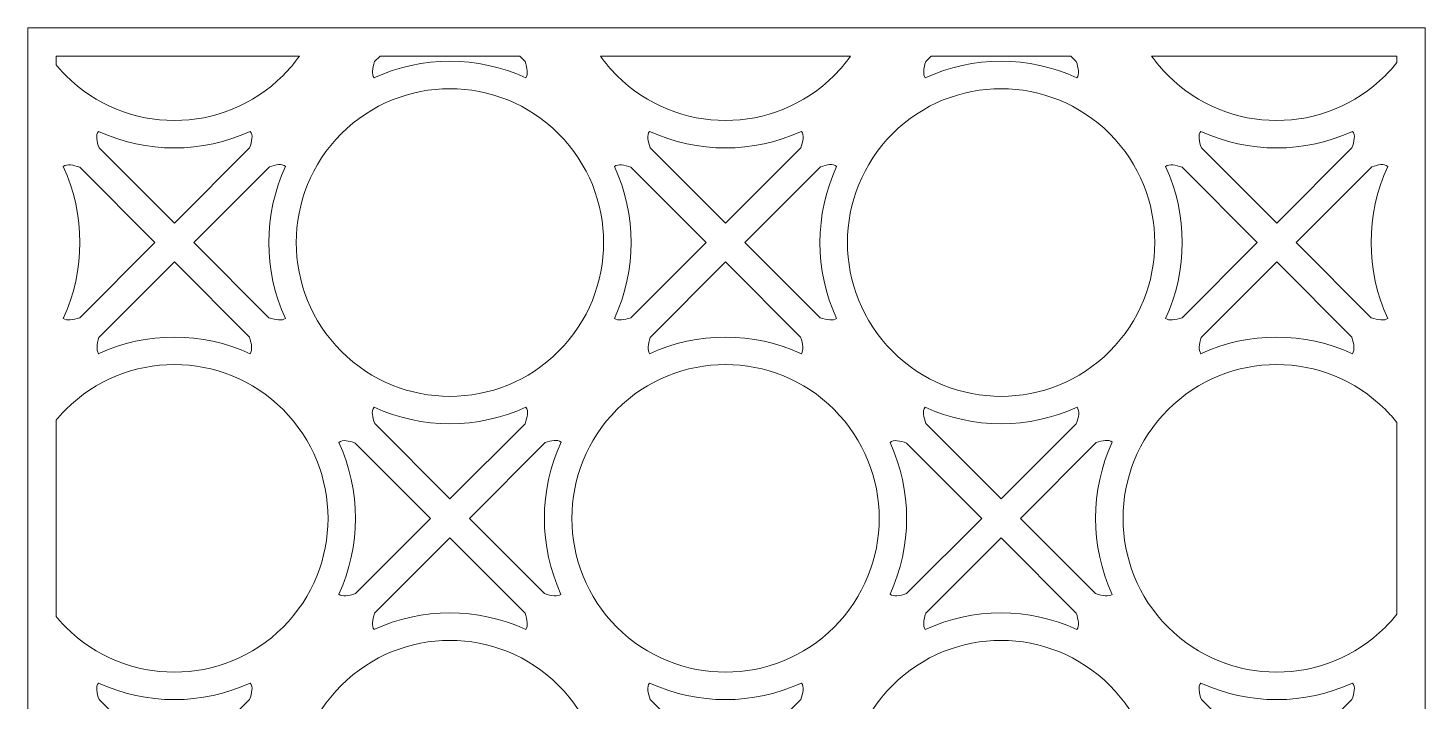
# Model space of a CAD drawing. Header units: centimetres. Extents: x 12 to 36.3, y -11.6 to 12.6.
# Drawn here: x 24.67 to 36.29, y 7.04 to 12.63 of the extents above; entities that cross this region are included whole.
import ezdxf

# ---------------------------------------------------------------- set-up
doc = ezdxf.new("R2010")
doc.units = ezdxf.units.CM
doc.header["$MEASUREMENT"] = 0
doc.layers.add('layer 1', color=7, linetype='Continuous')

msp = doc.modelspace()

# ---------------------------------------------------------------- linework, layer by layer
at = {"layer": 'layer 1', "color": 242, "lineweight": 9}
for points, knots in [([(36.28805, -11.62244), (36.28805, -11.62244), (36.28805, -11.54039), (36.28805, -11.54039), (36.28805, -11.54039), (36.28805, -11.54039), (36.28805, -11.38865), (36.28805, -11.38865), (36.28805, -11.38865), (36.28805, -11.38865), (36.28805, 12.3984), (36.28805, 12.3984), (36.28805, 12.3984), (36.28805, 12.3984), (36.28805, 12.56195), (36.28805, 12.56195), (36.28805, 12.56195), (36.28805, 12.56195), (36.28805, 12.6322), (36.28805, 12.6322), (36.28805, 12.6322), (36.28805, 12.6322), (24.90334, 12.6322), (24.90334, 12.6322), (24.90334, 12.6322), (24.90334, 12.6322), (24.84401, 12.6322), (24.84401, 12.6322), (24.84401, 12.6322), (24.84401, 12.6322), (24.66954, 12.6322), (24.66954, 12.6322), (24.66954, 12.6322), (24.66954, 12.6322), (24.66954, -11.38865), (24.66954, -11.38865), (24.66954, -11.38865), (24.66954, -11.38865), (24.66954, -11.437), (24.66954, -11.437), (24.66954, -11.437), (24.66954, -11.437), (24.66954, -11.62244), (24.66954, -11.62244), (24.66954, -11.62244), (24.66954, -11.62244), (36.28805, -11.62244), (36.28805, -11.62244)], [0, 0, 0, 0, 0.07692308, 0.07692308, 0.07692308, 0.07692308, 0.15384615, 0.15384615, 0.15384615, 0.15384615, 0.23076923, 0.23076923, 0.23076923, 0.23076923, 0.30769231, 0.30769231, 0.30769231, 0.30769231, 0.38461538, 0.38461538, 0.38461538, 0.38461538, 0.46153846, 0.46153846, 0.46153846, 0.46153846, 0.53846154, 0.53846154, 0.53846154, 0.53846154, 0.61538462, 0.61538462, 0.61538462, 0.61538462, 0.69230769, 0.69230769, 0.69230769, 0.69230769, 0.76923077, 0.76923077, 0.76923077, 0.76923077, 0.84615385, 0.84615385, 0.84615385, 0.84615385, 1, 1, 1, 1]), ([(24.90334, 12.3984), (24.90334, 12.3984), (24.90334, 12.32566), (24.90334, 12.32566), (24.90334, 12.32566), (24.92848, 12.2954), (24.95516, 12.26599), (24.98353, 12.23761), (24.98353, 12.23761), (25.48247, 11.73865), (26.29179, 11.73865), (26.79077, 12.23761), (26.79077, 12.23761), (26.84137, 12.28822), (26.88675, 12.34206), (26.92709, 12.3984), (26.92709, 12.3984), (26.92709, 12.3984), (24.90334, 12.3984), (24.90334, 12.3984)], [0, 0, 0, 0, 0.16666667, 0.16666667, 0.16666667, 0.16666667, 0.33333333, 0.33333333, 0.33333333, 0.33333333, 0.5, 0.5, 0.5, 0.5, 0.66666667, 0.66666667, 0.66666667, 0.66666667, 1, 1, 1, 1]), ([(27.59757, 12.3984), (27.59757, 12.3984), (27.55199, 12.35282), (27.55199, 12.35282), (27.55199, 12.35282), (27.53344, 12.29477), (27.52817, 12.247), (27.54796, 12.21857), (27.54796, 12.21857), (27.54796, 12.21857), (27.54636, 12.21699), (27.54636, 12.21699), (27.54636, 12.21699), (27.94609, 12.40176), (28.41011, 12.40197), (28.80995, 12.2176), (28.80995, 12.2176), (28.82926, 12.24686), (28.82303, 12.29577), (28.80366, 12.35494), (28.80366, 12.35494), (28.80366, 12.35494), (28.7602, 12.3984), (28.7602, 12.3984), (28.7602, 12.3984), (28.7602, 12.3984), (27.59757, 12.3984), (27.59757, 12.3984)], [0, 0, 0, 0, 0.125, 0.125, 0.125, 0.125, 0.25, 0.25, 0.25, 0.25, 0.375, 0.375, 0.375, 0.375, 0.5, 0.5, 0.5, 0.5, 0.625, 0.625, 0.625, 0.625, 0.75, 0.75, 0.75, 0.75, 1, 1, 1, 1]), ([(29.43066, 12.3984), (29.471, 12.34206), (29.51639, 12.28822), (29.567, 12.23761), (29.567, 12.23761), (30.06595, 11.73865), (30.87528, 11.73865), (31.37425, 12.23761), (31.37425, 12.23761), (31.42486, 12.28822), (31.47023, 12.34206), (31.51057, 12.3984), (31.51057, 12.3984), (31.51057, 12.3984), (29.43066, 12.3984), (29.43066, 12.3984)], [0, 0, 0, 0, 0.2, 0.2, 0.2, 0.2, 0.4, 0.4, 0.4, 0.4, 0.6, 0.6, 0.6, 0.6, 1, 1, 1, 1]), ([(32.18102, 12.3984), (32.18102, 12.3984), (32.13544, 12.35282), (32.13544, 12.35282), (32.13544, 12.35282), (32.11692, 12.29477), (32.11164, 12.247), (32.13142, 12.21857), (32.13142, 12.21857), (32.13142, 12.21857), (32.12983, 12.21699), (32.12983, 12.21699), (32.12983, 12.21699), (32.52957, 12.40176), (32.99356, 12.40197), (33.39343, 12.2176), (33.39343, 12.2176), (33.41272, 12.24686), (33.4065, 12.29577), (33.38714, 12.35494), (33.38714, 12.35494), (33.38714, 12.35494), (33.34368, 12.3984), (33.34368, 12.3984), (33.34368, 12.3984), (33.34368, 12.3984), (32.18102, 12.3984), (32.18102, 12.3984)], [0, 0, 0, 0, 0.125, 0.125, 0.125, 0.125, 0.25, 0.25, 0.25, 0.25, 0.375, 0.375, 0.375, 0.375, 0.5, 0.5, 0.5, 0.5, 0.625, 0.625, 0.625, 0.625, 0.75, 0.75, 0.75, 0.75, 1, 1, 1, 1]), ([(34.01411, 12.3984), (34.05445, 12.34206), (34.09983, 12.28822), (34.15044, 12.23761), (34.15044, 12.23761), (34.64943, 11.73865), (35.45874, 11.73865), (35.95771, 12.23761), (35.95771, 12.23761), (35.99233, 12.27223), (36.02444, 12.30838), (36.05425, 12.34578), (36.05425, 12.34578), (36.05425, 12.34578), (36.05425, 12.3984), (36.05425, 12.3984), (36.05425, 12.3984), (36.05425, 12.3984), (34.01411, 12.3984), (34.01411, 12.3984)], [0, 0, 0, 0, 0.16666667, 0.16666667, 0.16666667, 0.16666667, 0.33333333, 0.33333333, 0.33333333, 0.33333333, 0.5, 0.5, 0.5, 0.5, 0.66666667, 0.66666667, 0.66666667, 0.66666667, 1, 1, 1, 1]), ([(27.27524, 11.75314), (27.77422, 12.25211), (28.58355, 12.25211), (29.0825, 11.75314), (29.0825, 11.75314), (29.58148, 11.25418), (29.58148, 10.44486), (29.0825, 9.94588), (29.0825, 9.94588), (28.58355, 9.44692), (27.77422, 9.44692), (27.27524, 9.94588), (27.27524, 9.94588), (26.77628, 10.44486), (26.77628, 11.25418), (27.27524, 11.75314)], [0, 0, 0, 0, 0.2, 0.2, 0.2, 0.2, 0.4, 0.4, 0.4, 0.4, 0.6, 0.6, 0.6, 0.6, 1, 1, 1, 1]), ([(31.85871, 11.75314), (32.3577, 12.25211), (33.16702, 12.25211), (33.66598, 11.75314), (33.66598, 11.75314), (34.16493, 11.25418), (34.16493, 10.44486), (33.66598, 9.94588), (33.66598, 9.94588), (33.16702, 9.44692), (32.3577, 9.44692), (31.85871, 9.94588), (31.85871, 9.94588), (31.35976, 10.44486), (31.35976, 11.25418), (31.85871, 11.75314)], [0, 0, 0, 0, 0.2, 0.2, 0.2, 0.2, 0.4, 0.4, 0.4, 0.4, 0.6, 0.6, 0.6, 0.6, 1, 1, 1, 1]), ([(25.88715, 11.01101), (25.88715, 11.01101), (26.51243, 11.6363), (26.51243, 11.6363), (26.51243, 11.6363), (26.53149, 11.69043), (26.54441, 11.74156), (26.51837, 11.77322), (26.51837, 11.77322), (26.11892, 11.58899), (25.65526, 11.58897), (25.25581, 11.7732), (25.25581, 11.7732), (25.22988, 11.74156), (25.24262, 11.69056), (25.26167, 11.63649), (25.26167, 11.63649), (25.26167, 11.63649), (25.88714, 11.01101), (25.88714, 11.01101), (25.88714, 11.01101), (25.88714, 11.01101), (25.88715, 11.01101), (25.88715, 11.01101)], [0, 0, 0, 0, 0.14285714, 0.14285714, 0.14285714, 0.14285714, 0.28571429, 0.28571429, 0.28571429, 0.28571429, 0.42857143, 0.42857143, 0.42857143, 0.42857143, 0.57142857, 0.57142857, 0.57142857, 0.57142857, 0.71428571, 0.71428571, 0.71428571, 0.71428571, 1, 1, 1, 1]), ([(30.47061, 11.01101), (30.47061, 11.01101), (31.0959, 11.63632), (31.0959, 11.63632), (31.0959, 11.63632), (31.11498, 11.69046), (31.12788, 11.74156), (31.10184, 11.77322), (31.10184, 11.77322), (30.70238, 11.58899), (30.23873, 11.58897), (29.83928, 11.7732), (29.83928, 11.7732), (29.81333, 11.74156), (29.8261, 11.69056), (29.84514, 11.63649), (29.84514, 11.63649), (29.84514, 11.63649), (30.47061, 11.01101), (30.47061, 11.01101)], [0, 0, 0, 0, 0.16666667, 0.16666667, 0.16666667, 0.16666667, 0.33333333, 0.33333333, 0.33333333, 0.33333333, 0.5, 0.5, 0.5, 0.5, 0.66666667, 0.66666667, 0.66666667, 0.66666667, 1, 1, 1, 1]), ([(35.05409, 11.01101), (35.05409, 11.01101), (35.67941, 11.63633), (35.67941, 11.63633), (35.67941, 11.63633), (35.69844, 11.69046), (35.71137, 11.74156), (35.68533, 11.77322), (35.68533, 11.77322), (35.28586, 11.58899), (34.8222, 11.58897), (34.42276, 11.7732), (34.42276, 11.7732), (34.39681, 11.74156), (34.40958, 11.69056), (34.4286, 11.63651), (34.4286, 11.63651), (34.4286, 11.63651), (35.05409, 11.01101), (35.05409, 11.01101)], [0, 0, 0, 0, 0.16666667, 0.16666667, 0.16666667, 0.16666667, 0.33333333, 0.33333333, 0.33333333, 0.33333333, 0.5, 0.5, 0.5, 0.5, 0.66666667, 0.66666667, 0.66666667, 0.66666667, 1, 1, 1, 1]), ([(25.10077, 10.22466), (25.10077, 10.22466), (25.72562, 10.8495), (25.72562, 10.8495), (25.72562, 10.8495), (25.72562, 10.8495), (25.10024, 11.47489), (25.10024, 11.47489), (25.10024, 11.47489), (25.04607, 11.49394), (24.99504, 11.5068), (24.96337, 11.48074), (24.96337, 11.48074), (25.14754, 11.08133), (25.14758, 10.61783), (24.96343, 10.21839), (24.96343, 10.21839), (24.99267, 10.19912), (25.04159, 10.20529), (25.10077, 10.22466)], [0, 0, 0, 0, 0.16666667, 0.16666667, 0.16666667, 0.16666667, 0.33333333, 0.33333333, 0.33333333, 0.33333333, 0.5, 0.5, 0.5, 0.5, 0.66666667, 0.66666667, 0.66666667, 0.66666667, 1, 1, 1, 1]), ([(26.04867, 10.8495), (26.04867, 10.8495), (26.67354, 10.2246), (26.67354, 10.2246), (26.67354, 10.2246), (26.73266, 10.20529), (26.7815, 10.19912), (26.81072, 10.21835), (26.81072, 10.21835), (26.62633, 10.61824), (26.62654, 11.08233), (26.81135, 11.48205), (26.81135, 11.48205), (26.78062, 11.50854), (26.7309, 11.49702), (26.67781, 11.47865), (26.67781, 11.47865), (26.67781, 11.47865), (26.04867, 10.8495), (26.04867, 10.8495)], [0, 0, 0, 0, 0.16666667, 0.16666667, 0.16666667, 0.16666667, 0.33333333, 0.33333333, 0.33333333, 0.33333333, 0.5, 0.5, 0.5, 0.5, 0.66666667, 0.66666667, 0.66666667, 0.66666667, 1, 1, 1, 1]), ([(29.68426, 10.22466), (29.68426, 10.22466), (30.3091, 10.8495), (30.3091, 10.8495), (30.3091, 10.8495), (30.3091, 10.8495), (29.68371, 11.47489), (29.68371, 11.47489), (29.68371, 11.47489), (29.62955, 11.49394), (29.57851, 11.5068), (29.54685, 11.48074), (29.54685, 11.48074), (29.73102, 11.08133), (29.73106, 10.61783), (29.54689, 10.21839), (29.54689, 10.21839), (29.57613, 10.19912), (29.62506, 10.20529), (29.68426, 10.22466)], [0, 0, 0, 0, 0.16666667, 0.16666667, 0.16666667, 0.16666667, 0.33333333, 0.33333333, 0.33333333, 0.33333333, 0.5, 0.5, 0.5, 0.5, 0.66666667, 0.66666667, 0.66666667, 0.66666667, 1, 1, 1, 1]), ([(31.26126, 11.47865), (31.26126, 11.47865), (30.63212, 10.8495), (30.63212, 10.8495), (30.63212, 10.8495), (30.63212, 10.8495), (31.25702, 10.2246), (31.25702, 10.2246), (31.25702, 10.2246), (31.31612, 10.20529), (31.36497, 10.19912), (31.39421, 10.21835), (31.39421, 10.21835), (31.20979, 10.61824), (31.21002, 11.08233), (31.39482, 11.48205), (31.39482, 11.48205), (31.36409, 11.50854), (31.31435, 11.49702), (31.26126, 11.47865)], [0, 0, 0, 0, 0.16666667, 0.16666667, 0.16666667, 0.16666667, 0.33333333, 0.33333333, 0.33333333, 0.33333333, 0.5, 0.5, 0.5, 0.5, 0.66666667, 0.66666667, 0.66666667, 0.66666667, 1, 1, 1, 1]), ([(34.26775, 10.22468), (34.26775, 10.22468), (34.89257, 10.84948), (34.89257, 10.84948), (34.89257, 10.84948), (34.89257, 10.84948), (34.26719, 11.47489), (34.26719, 11.47489), (34.26719, 11.47489), (34.213, 11.49394), (34.16199, 11.5068), (34.1303, 11.48074), (34.1303, 11.48074), (34.31447, 11.08133), (34.31451, 10.61783), (34.13037, 10.21839), (34.13037, 10.21839), (34.1596, 10.1991), (34.20857, 10.20529), (34.26775, 10.22468)], [0, 0, 0, 0, 0.16666667, 0.16666667, 0.16666667, 0.16666667, 0.33333333, 0.33333333, 0.33333333, 0.33333333, 0.5, 0.5, 0.5, 0.5, 0.66666667, 0.66666667, 0.66666667, 0.66666667, 1, 1, 1, 1]), ([(35.84474, 11.47865), (35.84474, 11.47865), (35.2156, 10.8495), (35.2156, 10.8495), (35.2156, 10.8495), (35.2156, 10.8495), (35.84048, 10.22461), (35.84048, 10.22461), (35.84048, 10.22461), (35.89957, 10.20529), (35.94845, 10.19912), (35.97765, 10.21835), (35.97765, 10.21835), (35.79326, 10.61824), (35.79349, 11.08233), (35.97831, 11.48205), (35.97831, 11.48205), (35.94757, 11.50854), (35.89783, 11.49702), (35.84474, 11.47865)], [0, 0, 0, 0, 0.16666667, 0.16666667, 0.16666667, 0.16666667, 0.33333333, 0.33333333, 0.33333333, 0.33333333, 0.5, 0.5, 0.5, 0.5, 0.66666667, 0.66666667, 0.66666667, 0.66666667, 1, 1, 1, 1]), ([(25.88714, 10.68799), (25.88714, 10.68799), (25.26024, 10.0611), (25.26024, 10.0611), (25.26024, 10.0611), (25.24172, 10.00304), (25.23644, 9.95525), (25.2562, 9.92685), (25.2562, 9.92685), (25.2562, 9.92685), (25.25463, 9.92527), (25.25463, 9.92527), (25.25463, 9.92527), (25.65436, 10.11003), (26.11837, 10.11021), (26.51823, 9.92587), (26.51823, 9.92587), (26.53751, 9.95511), (26.53128, 10.00401), (26.51194, 10.06321), (26.51194, 10.06321), (26.51194, 10.06321), (25.88714, 10.68799), (25.88714, 10.68799)], [0, 0, 0, 0, 0.14285714, 0.14285714, 0.14285714, 0.14285714, 0.28571429, 0.28571429, 0.28571429, 0.28571429, 0.42857143, 0.42857143, 0.42857143, 0.42857143, 0.57142857, 0.57142857, 0.57142857, 0.57142857, 0.71428571, 0.71428571, 0.71428571, 0.71428571, 1, 1, 1, 1]), ([(30.47061, 10.68799), (30.47061, 10.68799), (29.84371, 10.0611), (29.84371, 10.0611), (29.84371, 10.0611), (29.82519, 10.00304), (29.81992, 9.95525), (29.83968, 9.92685), (29.83968, 9.92685), (29.83968, 9.92685), (29.8381, 9.92527), (29.8381, 9.92527), (29.8381, 9.92527), (30.23782, 10.11003), (30.70183, 10.11021), (31.1017, 9.92587), (31.1017, 9.92587), (31.12099, 9.95511), (31.11477, 10.00401), (31.0954, 10.06321), (31.0954, 10.06321), (31.0954, 10.06321), (30.47061, 10.68799), (30.47061, 10.68799)], [0, 0, 0, 0, 0.14285714, 0.14285714, 0.14285714, 0.14285714, 0.28571429, 0.28571429, 0.28571429, 0.28571429, 0.42857143, 0.42857143, 0.42857143, 0.42857143, 0.57142857, 0.57142857, 0.57142857, 0.57142857, 0.71428571, 0.71428571, 0.71428571, 0.71428571, 1, 1, 1, 1]), ([(35.05409, 10.68799), (35.05409, 10.68799), (34.42718, 10.0611), (34.42718, 10.0611), (34.42718, 10.0611), (34.40864, 10.00304), (34.40337, 9.95525), (34.42316, 9.92685), (34.42316, 9.92685), (34.42316, 9.92685), (34.42158, 9.92527), (34.42158, 9.92527), (34.42158, 9.92527), (34.8213, 10.11003), (35.28532, 10.11021), (35.68518, 9.92587), (35.68518, 9.92587), (35.70446, 9.95511), (35.69823, 10.00401), (35.67886, 10.06321), (35.67886, 10.06321), (35.67886, 10.06321), (35.05409, 10.68799), (35.05409, 10.68799)], [0, 0, 0, 0, 0.14285714, 0.14285714, 0.14285714, 0.14285714, 0.28571429, 0.28571429, 0.28571429, 0.28571429, 0.42857143, 0.42857143, 0.42857143, 0.42857143, 0.57142857, 0.57142857, 0.57142857, 0.57142857, 0.71428571, 0.71428571, 0.71428571, 0.71428571, 1, 1, 1, 1]), ([(24.90334, 7.74221), (24.92848, 7.71195), (24.95516, 7.68253), (24.98353, 7.65416), (24.98353, 7.65416), (25.48247, 7.15518), (26.29179, 7.15518), (26.79077, 7.65416), (26.79077, 7.65416), (27.28973, 8.15312), (27.28973, 8.96244), (26.79077, 9.46142), (26.79077, 9.46142), (26.29179, 9.96038), (25.48247, 9.96038), (24.98353, 9.46142), (24.98353, 9.46142), (24.95516, 9.43304), (24.92848, 9.40362), (24.90334, 9.37336), (24.90334, 9.37336), (24.90334, 9.37336), (24.90334, 7.74221), (24.90334, 7.74221)], [0, 0, 0, 0, 0.14285714, 0.14285714, 0.14285714, 0.14285714, 0.28571429, 0.28571429, 0.28571429, 0.28571429, 0.42857143, 0.42857143, 0.42857143, 0.42857143, 0.57142857, 0.57142857, 0.57142857, 0.57142857, 0.71428571, 0.71428571, 0.71428571, 0.71428571, 1, 1, 1, 1]), ([(29.567, 9.46142), (30.06595, 9.96038), (30.87528, 9.96038), (31.37425, 9.46142), (31.37425, 9.46142), (31.87321, 8.96244), (31.87321, 8.15312), (31.37425, 7.65416), (31.37425, 7.65416), (30.87528, 7.15518), (30.06595, 7.15518), (29.567, 7.65416), (29.567, 7.65416), (29.068, 8.15312), (29.068, 8.96244), (29.567, 9.46142)], [0, 0, 0, 0, 0.2, 0.2, 0.2, 0.2, 0.4, 0.4, 0.4, 0.4, 0.6, 0.6, 0.6, 0.6, 1, 1, 1, 1]), ([(36.05425, 9.35325), (36.02444, 9.39064), (35.99233, 9.4268), (35.95771, 9.46142), (35.95771, 9.46142), (35.45874, 9.96038), (34.64943, 9.96038), (34.15044, 9.46142), (34.15044, 9.46142), (33.65149, 8.96244), (33.65149, 8.15312), (34.15044, 7.65416), (34.15044, 7.65416), (34.64943, 7.15518), (35.45874, 7.15518), (35.95771, 7.65416), (35.95771, 7.65416), (35.99233, 7.68878), (36.02444, 7.72492), (36.05425, 7.76232), (36.05425, 7.76232), (36.05425, 7.76232), (36.05425, 9.35325), (36.05425, 9.35325)], [0, 0, 0, 0, 0.14285714, 0.14285714, 0.14285714, 0.14285714, 0.28571429, 0.28571429, 0.28571429, 0.28571429, 0.42857143, 0.42857143, 0.42857143, 0.42857143, 0.57142857, 0.57142857, 0.57142857, 0.57142857, 0.71428571, 0.71428571, 0.71428571, 0.71428571, 1, 1, 1, 1]), ([(28.17888, 8.71927), (28.17888, 8.71927), (28.80416, 9.34457), (28.80416, 9.34457), (28.80416, 9.34457), (28.82324, 9.39872), (28.83616, 9.44981), (28.81011, 9.4815), (28.81011, 9.4815), (28.41065, 9.29724), (27.94701, 9.29724), (27.54756, 9.48146), (27.54756, 9.48146), (27.52161, 9.44981), (27.53438, 9.39882), (27.55339, 9.34475), (27.55339, 9.34475), (27.55339, 9.34475), (28.17888, 8.71927), (28.17888, 8.71927)], [0, 0, 0, 0, 0.16666667, 0.16666667, 0.16666667, 0.16666667, 0.33333333, 0.33333333, 0.33333333, 0.33333333, 0.5, 0.5, 0.5, 0.5, 0.66666667, 0.66666667, 0.66666667, 0.66666667, 1, 1, 1, 1]), ([(32.76236, 8.71927), (32.76236, 8.71927), (33.38764, 9.34457), (33.38764, 9.34457), (33.38764, 9.34457), (33.40672, 9.39872), (33.41961, 9.44981), (33.39358, 9.4815), (33.39358, 9.4815), (32.99413, 9.29724), (32.53046, 9.29724), (32.13104, 9.48146), (32.13104, 9.48146), (32.10508, 9.44981), (32.11782, 9.39882), (32.13687, 9.34475), (32.13687, 9.34475), (32.13687, 9.34475), (32.76236, 8.71927), (32.76236, 8.71927)], [0, 0, 0, 0, 0.16666667, 0.16666667, 0.16666667, 0.16666667, 0.33333333, 0.33333333, 0.33333333, 0.33333333, 0.5, 0.5, 0.5, 0.5, 0.66666667, 0.66666667, 0.66666667, 0.66666667, 1, 1, 1, 1]), ([(27.39257, 7.93295), (27.39257, 7.93295), (28.01738, 8.55775), (28.01738, 8.55775), (28.01738, 8.55775), (28.01738, 8.55775), (27.39199, 9.18316), (27.39199, 9.18316), (27.39199, 9.18316), (27.3378, 9.20222), (27.28677, 9.21507), (27.2551, 9.18901), (27.2551, 9.18901), (27.43926, 8.78959), (27.43931, 8.32609), (27.25516, 7.92666), (27.25516, 7.92666), (27.28442, 7.90735), (27.33335, 7.91357), (27.39257, 7.93295)], [0, 0, 0, 0, 0.16666667, 0.16666667, 0.16666667, 0.16666667, 0.33333333, 0.33333333, 0.33333333, 0.33333333, 0.5, 0.5, 0.5, 0.5, 0.66666667, 0.66666667, 0.66666667, 0.66666667, 1, 1, 1, 1]), ([(28.96954, 9.18691), (28.96954, 9.18691), (28.34039, 8.55778), (28.34039, 8.55778), (28.34039, 8.55778), (28.34039, 8.55778), (28.34039, 8.55775), (28.34039, 8.55775), (28.34039, 8.55775), (28.34039, 8.55775), (28.96526, 7.93289), (28.96526, 7.93289), (28.96526, 7.93289), (29.02437, 7.91357), (29.07324, 7.90739), (29.10246, 7.92662), (29.10246, 7.92662), (28.91806, 8.32651), (28.91829, 8.79058), (29.10309, 9.19031), (29.10309, 9.19031), (29.07237, 9.21679), (29.02261, 9.20529), (28.96954, 9.18691)], [0, 0, 0, 0, 0.14285714, 0.14285714, 0.14285714, 0.14285714, 0.28571429, 0.28571429, 0.28571429, 0.28571429, 0.42857143, 0.42857143, 0.42857143, 0.42857143, 0.57142857, 0.57142857, 0.57142857, 0.57142857, 0.71428571, 0.71428571, 0.71428571, 0.71428571, 1, 1, 1, 1]), ([(31.97605, 7.93295), (31.97605, 7.93295), (32.60085, 8.55775), (32.60085, 8.55775), (32.60085, 8.55775), (32.60085, 8.55775), (31.97544, 9.18316), (31.97544, 9.18316), (31.97544, 9.18316), (31.92127, 9.20222), (31.87024, 9.21507), (31.83857, 9.18901), (31.83857, 9.18901), (32.02275, 8.78959), (32.02278, 8.32609), (31.83865, 7.92666), (31.83865, 7.92666), (31.86787, 7.90735), (31.91684, 7.91357), (31.97605, 7.93295)], [0, 0, 0, 0, 0.16666667, 0.16666667, 0.16666667, 0.16666667, 0.33333333, 0.33333333, 0.33333333, 0.33333333, 0.5, 0.5, 0.5, 0.5, 0.66666667, 0.66666667, 0.66666667, 0.66666667, 1, 1, 1, 1]), ([(33.55301, 9.18691), (33.55301, 9.18691), (32.92387, 8.55778), (32.92387, 8.55778), (32.92387, 8.55778), (32.92387, 8.55778), (33.54878, 7.93287), (33.54878, 7.93287), (33.54878, 7.93287), (33.60785, 7.91357), (33.6567, 7.90742), (33.68593, 7.92662), (33.68593, 7.92662), (33.50154, 8.32651), (33.50174, 8.79058), (33.68655, 9.19031), (33.68655, 9.19031), (33.65583, 9.21679), (33.6061, 9.20529), (33.55301, 9.18691)], [0, 0, 0, 0, 0.16666667, 0.16666667, 0.16666667, 0.16666667, 0.33333333, 0.33333333, 0.33333333, 0.33333333, 0.5, 0.5, 0.5, 0.5, 0.66666667, 0.66666667, 0.66666667, 0.66666667, 1, 1, 1, 1]), ([(28.17888, 8.39626), (28.17888, 8.39626), (27.72131, 7.9387), (27.72131, 7.9387), (27.72131, 7.9387), (27.72131, 7.9387), (27.55199, 7.76934), (27.55199, 7.76934), (27.55199, 7.76934), (27.53344, 7.7113), (27.52817, 7.66351), (27.54796, 7.63511), (27.54796, 7.63511), (27.54796, 7.63511), (27.54636, 7.63352), (27.54636, 7.63352), (27.54636, 7.63352), (27.94609, 7.81829), (28.41011, 7.81849), (28.80995, 7.63413), (28.80995, 7.63413), (28.82926, 7.66338), (28.82303, 7.71229), (28.80366, 7.77147), (28.80366, 7.77147), (28.80366, 7.77147), (28.17888, 8.39626), (28.17888, 8.39626)], [0, 0, 0, 0, 0.125, 0.125, 0.125, 0.125, 0.25, 0.25, 0.25, 0.25, 0.375, 0.375, 0.375, 0.375, 0.5, 0.5, 0.5, 0.5, 0.625, 0.625, 0.625, 0.625, 0.75, 0.75, 0.75, 0.75, 1, 1, 1, 1]), ([(32.76236, 8.39626), (32.76236, 8.39626), (32.13544, 7.76934), (32.13544, 7.76934), (32.13544, 7.76934), (32.11692, 7.7113), (32.11164, 7.66351), (32.13142, 7.63511), (32.13142, 7.63511), (32.13142, 7.63511), (32.12983, 7.63352), (32.12983, 7.63352), (32.12983, 7.63352), (32.52957, 7.81829), (32.99356, 7.81849), (33.39343, 7.63413), (33.39343, 7.63413), (33.41272, 7.66338), (33.4065, 7.71229), (33.38714, 7.77147), (33.38714, 7.77147), (33.38714, 7.77147), (32.76236, 8.39626), (32.76236, 8.39626)], [0, 0, 0, 0, 0.14285714, 0.14285714, 0.14285714, 0.14285714, 0.28571429, 0.28571429, 0.28571429, 0.28571429, 0.42857143, 0.42857143, 0.42857143, 0.42857143, 0.57142857, 0.57142857, 0.57142857, 0.57142857, 0.71428571, 0.71428571, 0.71428571, 0.71428571, 1, 1, 1, 1]), ([(27.27524, 7.16967), (27.77422, 7.66864), (28.58355, 7.66864), (29.0825, 7.16967), (29.0825, 7.16967), (29.58148, 6.6707), (29.58148, 5.86139), (29.0825, 5.36241), (29.0825, 5.36241), (28.58355, 4.86345), (27.77422, 4.86345), (27.27524, 5.36241), (27.27524, 5.36241), (26.77628, 5.86139), (26.77628, 6.6707), (27.27524, 7.16967)], [0, 0, 0, 0, 0.2, 0.2, 0.2, 0.2, 0.4, 0.4, 0.4, 0.4, 0.6, 0.6, 0.6, 0.6, 1, 1, 1, 1]), ([(31.85871, 7.16967), (32.3577, 7.66864), (33.16702, 7.66864), (33.66598, 7.16967), (33.66598, 7.16967), (34.16493, 6.6707), (34.16493, 5.86139), (33.66598, 5.36241), (33.66598, 5.36241), (33.16702, 4.86345), (32.3577, 4.86345), (31.85871, 5.36241), (31.85871, 5.36241), (31.35976, 5.86139), (31.35976, 6.6707), (31.85871, 7.16967)], [0, 0, 0, 0, 0.2, 0.2, 0.2, 0.2, 0.4, 0.4, 0.4, 0.4, 0.6, 0.6, 0.6, 0.6, 1, 1, 1, 1]), ([(25.88715, 6.42753), (25.88715, 6.42753), (26.51243, 7.05282), (26.51243, 7.05282), (26.51243, 7.05282), (26.53149, 7.10699), (26.54441, 7.15808), (26.51837, 7.18977), (26.51837, 7.18977), (26.11892, 7.00552), (25.65526, 7.0055), (25.25581, 7.18972), (25.25581, 7.18972), (25.22988, 7.15808), (25.24262, 7.10707), (25.26169, 7.05299), (25.26169, 7.05299), (25.26169, 7.05299), (25.88714, 6.42753), (25.88714, 6.42753), (25.88714, 6.42753), (25.88714, 6.42753), (25.88715, 6.42753), (25.88715, 6.42753)], [0, 0, 0, 0, 0.14285714, 0.14285714, 0.14285714, 0.14285714, 0.28571429, 0.28571429, 0.28571429, 0.28571429, 0.42857143, 0.42857143, 0.42857143, 0.42857143, 0.57142857, 0.57142857, 0.57142857, 0.57142857, 0.71428571, 0.71428571, 0.71428571, 0.71428571, 1, 1, 1, 1]), ([(30.47061, 6.42753), (30.47061, 6.42753), (31.0959, 7.05284), (31.0959, 7.05284), (31.0959, 7.05284), (31.11498, 7.10701), (31.12788, 7.15808), (31.10184, 7.18977), (31.10184, 7.18977), (30.70238, 7.00552), (30.23873, 7.0055), (29.83928, 7.18972), (29.83928, 7.18972), (29.81333, 7.15808), (29.8261, 7.10707), (29.84516, 7.05299), (29.84516, 7.05299), (29.84516, 7.05299), (30.47061, 6.42753), (30.47061, 6.42753)], [0, 0, 0, 0, 0.16666667, 0.16666667, 0.16666667, 0.16666667, 0.33333333, 0.33333333, 0.33333333, 0.33333333, 0.5, 0.5, 0.5, 0.5, 0.66666667, 0.66666667, 0.66666667, 0.66666667, 1, 1, 1, 1]), ([(35.05409, 6.42753), (35.05409, 6.42753), (35.67941, 7.05286), (35.67941, 7.05286), (35.67941, 7.05286), (35.69844, 7.10701), (35.71137, 7.15808), (35.68533, 7.18977), (35.68533, 7.18977), (35.28586, 7.00552), (34.8222, 7.0055), (34.42276, 7.18972), (34.42276, 7.18972), (34.39681, 7.15808), (34.40958, 7.10709), (34.4286, 7.05302), (34.4286, 7.05302), (34.4286, 7.05302), (35.05409, 6.42753), (35.05409, 6.42753)], [0, 0, 0, 0, 0.16666667, 0.16666667, 0.16666667, 0.16666667, 0.33333333, 0.33333333, 0.33333333, 0.33333333, 0.5, 0.5, 0.5, 0.5, 0.66666667, 0.66666667, 0.66666667, 0.66666667, 1, 1, 1, 1])]:
    msp.add_open_spline(points, degree=3, knots=knots, dxfattribs=at)

doc.saveas('drawing.dxf')
